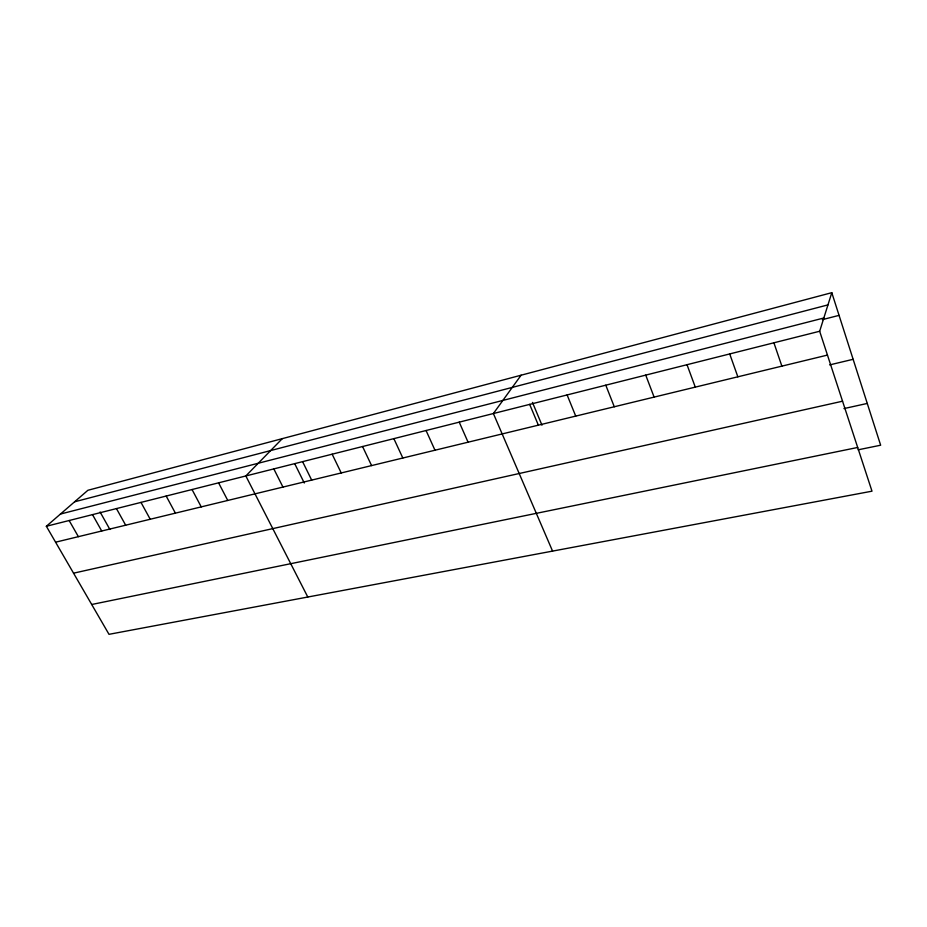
<?xml version="1.0" encoding="UTF-8"?>
<svg xmlns="http://www.w3.org/2000/svg" width="927" height="927" viewBox="0 0 927 927"><rect width="100%" height="100%" fill="white"/><g stroke="black" fill="none" stroke-linecap="round" stroke-linejoin="round"><path stroke-width="1.39" d="M819.665 331.252L831.797 292.677L87.903 490.279L46.35 526.269L109.004 634.323L871.994 491.183L819.665 331.252L46.35 526.269M521.101 375.203L493.384 413.535L552.573 551.113M282.306 438.633L245.829 475.957L307.799 597.034M74.589 501.808L827.95 304.89M60.464 514.045L823.825 317.996M822.365 319.641L839.062 315.365M55.585 542.191L827.463 355.087M829.642 364.902L853.13 359.305M73.546 573.176L842.55 401.206M843.952 408.587L867.266 403.442M91.703 604.497L857.684 447.463M858.124 449.815L880.65 445.215L831.797 292.677M69.143 520.522L78.378 536.663M92.503 514.624L101.727 531.009M100.081 511.982L109.907 529.479M116.443 508.587L125.678 525.203M140.997 502.399L150.22 519.247M166.188 496.049L175.4 513.152M192.04 489.526L201.24 506.884M218.575 482.828L227.764 500.453M273.824 468.9L282.955 487.081M294.705 463.662L304.288 483.013M302.584 461.646L311.692 480.116M332.156 454.195L341.229 472.955M362.573 446.524L371.588 465.597M393.859 438.633L402.828 458.019M426.061 430.51L434.983 450.232M459.224 422.144L468.077 442.202M532.469 402.411L541.982 425.192M529.665 404.381L538.367 425.169M567.115 394.937L575.725 416.107M605.783 385.192L614.288 406.768M645.725 375.111L654.114 397.115M687.011 364.705L695.285 387.127M729.711 353.929L737.846 376.814M773.906 342.793L781.878 366.142"/></g></svg>
